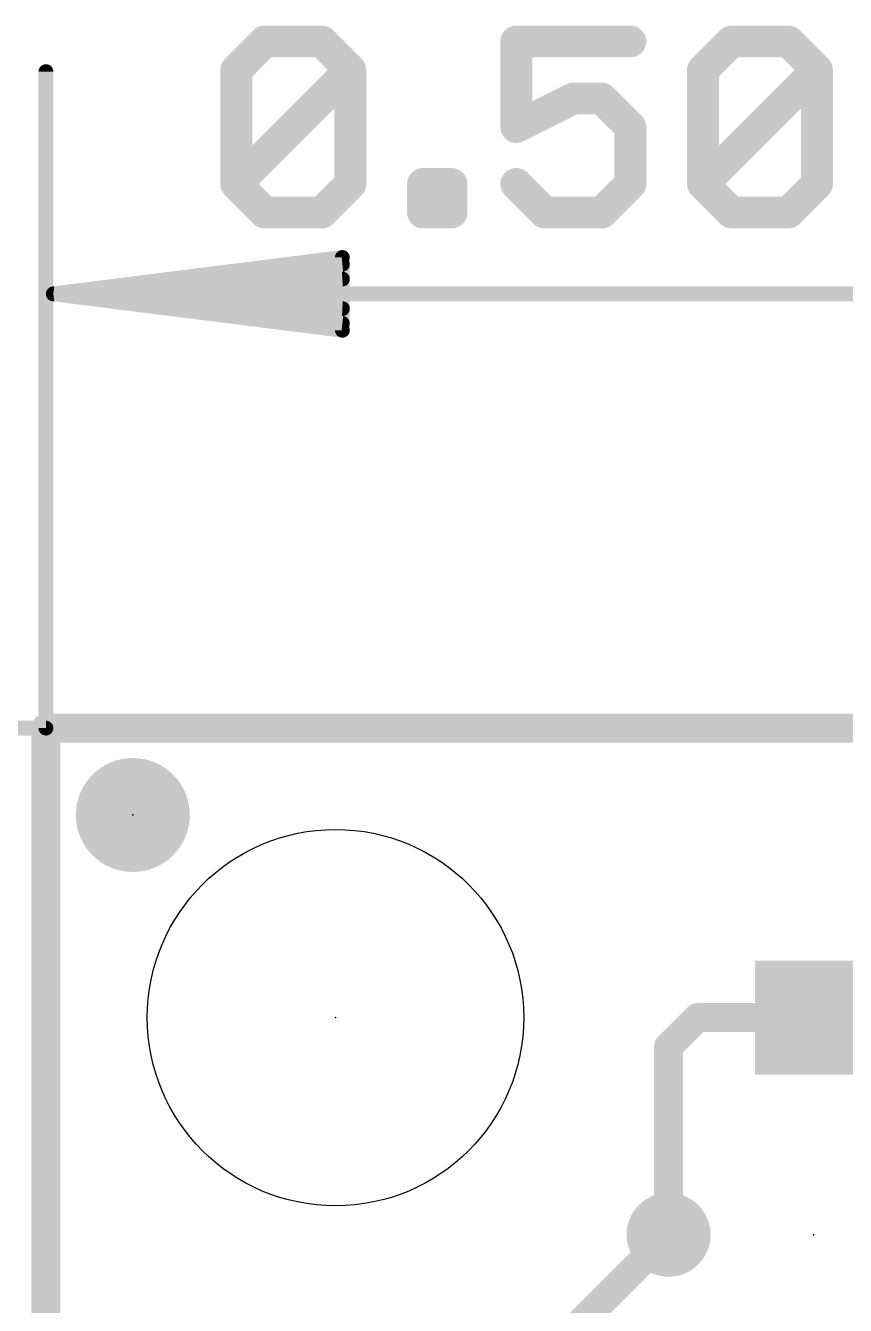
# Model space of a CAD drawing. Extents: x -29 to 78, y -18 to 28.
# Drawn here: x -0.18 to 7.01, y 16.53 to 27.75 of the extents above; entities that cross this region are included whole.
import ezdxf

# ---------------------------------------------------------------- set-up
doc = ezdxf.new("R2010")
doc.units = 0
for name, color, linetype in [('1', 12, 'CONTINUOUS'), ('16', 53, 'CONTINUOUS'), ('18', 110, 'CONTINUOUS'), ('20', 53, 'CONTINUOUS'), ('23', 53, 'CONTINUOUS'), ('24', 53, 'CONTINUOUS'), ('47', 253, 'CONTINUOUS'), ('51', 53, 'CONTINUOUS')]:
    doc.layers.add(name, color=color, linetype=linetype)

# ---------------------------------------------------------------- blocks, each defined once
blk = doc.blocks.new('PIE')
at = {"const_width": 0.5}
blk.add_lwpolyline([(0, -0.25, 1), (0, 0.25, 1), (0, -0.25)], format="xyb", dxfattribs=at)
blk = doc.blocks.new('RECT')
blk.add_solid([(-0.5, -0.5), (0.5, -0.5), (-0.5, 0.5), (0.5, 0.5)])
blk = doc.blocks.new('ROUNDV')
at = {"const_width": 0.5}
blk.add_lwpolyline([(0, -0.25, 1), (0, 0.25, 1), (0, -0.25)], format="xyb", dxfattribs=at)

msp = doc.modelspace()

# ---------------------------------------------------------------- linework, layer by layer
at = {"layer": '1', "const_width": 0.254}
for points in [[(0, 21.59), (12.7, 21.59)], [(0, 0), (0, 21.59)], [(5.715, 19.05), (5.461, 18.796)], [(6.77, 19.05), (5.715, 19.05)], [(5.461, 17.145), (5.461, 18.796)]]:
    msp.add_lwpolyline(points, dxfattribs=at)
at = {"layer": '1', "const_width": 0.127}
for points in [[(0, 21.6535, 1), (0, 21.5265)], [(0.0635, 21.59, 1), (-0.0635, 21.59)], [(5.715, 19.1135, 1), (5.715, 18.9865)], [(5.7599, 19.0051, 1), (5.6701, 19.0949)], [(6.77, 18.9865, 1), (6.77, 19.1135)], [(5.5245, 18.796, 1), (5.3975, 18.796)], [(5.4161, 18.8409, 1), (5.5059, 18.7511)], [(5.3975, 17.145, 1), (5.5245, 17.145)]]:
    msp.add_lwpolyline(points, format="xyb", dxfattribs=at)
at = {"layer": '16', "const_width": 0.254}
for points in [[(0, 21.59), (12.7, 21.59)], [(0, 0), (0, 21.59)], [(3.81, 15.494), (5.461, 17.145)]]:
    msp.add_lwpolyline(points, dxfattribs=at)
at = {"layer": '16', "const_width": 0.127}
for points in [[(0, 21.6535, 1), (0, 21.5265)], [(0.0635, 21.59, 1), (-0.0635, 21.59)], [(5.5059, 17.1001, 1), (5.4161, 17.1899)]]:
    msp.add_lwpolyline(points, format="xyb", dxfattribs=at)
at = {"layer": '20', "const_width": 0.2032}
for points in [[(0, 0), (0, 21.59)], [(0, 21.59), (12.7, 21.59)]]:
    msp.add_lwpolyline(points, dxfattribs=at)
at = {"layer": '20', "const_width": 0.1016}
for points in [[(0.0508, 21.59, 1), (-0.0508, 21.59)], [(0, 21.6408, 1), (0, 21.5392)]]:
    msp.add_lwpolyline(points, format="xyb", dxfattribs=at)
at = {"layer": '20'}
msp.add_circle((2.54, 19.05), 1.651, dxfattribs=at)
at = {"layer": '23'}
for p in [(0.762, 20.828), (2.54, 19.05), (6.731, 17.145)]:
    msp.add_point(p, dxfattribs=at)
at = {"layer": '24'}
msp.add_point((0.762, 20.828), dxfattribs=at)
at = {"layer": '47'}
for points, const_width in [([(1.6697, 27.3641), (1.9197, 27.6141)], 0.2794), ([(1.9197, 27.6141), (2.4197, 27.6141)], 0.2794), ([(2.4197, 27.6141), (2.6696, 27.3641)], 0.2794), ([(5.1254, 27.6141), (4.1255, 27.6141)], 0.2794), ([(4.1255, 27.6141), (4.1255, 26.8641)], 0.2794), ([(5.7626, 27.3641), (6.0126, 27.6141)], 0.2794), ([(6.0126, 27.6141), (6.5126, 27.6141)], 0.2794), ([(6.5126, 27.6141), (6.7625, 27.3641)], 0.2794), ([(0, 21.59), (0, 27.35)], 0.13), ([(1.6697, 26.3642), (1.6697, 27.3641)], 0.2794), ([(1.6697, 26.3642), (2.6696, 27.3641)], 0.2794), ([(2.6696, 27.3641), (2.6696, 26.3642)], 0.2794), ([(5.7626, 26.3642), (5.7626, 27.3641)], 0.2794), ([(5.7626, 26.3642), (6.7625, 27.3641)], 0.2794), ([(6.7625, 27.3641), (6.7625, 26.3642)], 0.2794), ([(4.1255, 26.8641), (4.6254, 27.1141)], 0.2794), ([(4.6254, 27.1141), (4.8754, 27.1141)], 0.2794), ([(4.8754, 27.1141), (5.1254, 26.8641)], 0.2794), ([(5.1254, 26.8641), (5.1254, 26.3642)], 0.2794), ([(1.9197, 26.1142), (1.6697, 26.3642)], 0.2794), ([(2.6696, 26.3642), (2.4197, 26.1142)], 0.2794), ([(3.3069, 26.1142), (3.3069, 26.3642)], 0.2794), ([(3.3069, 26.3642), (3.5569, 26.3642)], 0.2794), ([(3.5569, 26.3642), (3.5569, 26.1142)], 0.2794), ([(4.3754, 26.1142), (4.1255, 26.3642)], 0.2794), ([(5.1254, 26.3642), (4.8754, 26.1142)], 0.2794), ([(6.0126, 26.1142), (5.7626, 26.3642)], 0.2794), ([(6.7625, 26.3642), (6.5126, 26.1142)], 0.2794), ([(2.4197, 26.1142), (1.9197, 26.1142)], 0.2794), ([(3.5569, 26.1142), (3.3069, 26.1142)], 0.2794), ([(4.8754, 26.1142), (4.3754, 26.1142)], 0.2794), ([(6.5126, 26.1142), (6.0126, 26.1142)], 0.2794), ([(0.065, 25.4), (2.6, 25.7192)], 0.13), ([(0.065, 25.4), (2.6, 25.66)], 0.13), ([(2.6, 25.7192), (2.6, 25.0808)], 0.13), ([(0.065, 25.4), (2.6, 25.53)], 0.13), ([(0.065, 25.4), (12.635, 25.4)], 0.13), ([(2.6, 25.0808), (0.065, 25.4)], 0.13), ([(2.6, 25.27), (0.065, 25.4)], 0.13), ([(2.6, 25.14), (0.065, 25.4)], 0.13), ([(0, 21.59), (-10.84, 21.59)], 0.13)]:
    msp.add_lwpolyline(points, dxfattribs=dict(at, const_width=const_width))
for points, const_width in [([(1.9197, 27.6839, 1), (1.9197, 27.5442)], 0.1397), ([(1.9691, 27.5647, 1), (1.8703, 27.6635)], 0.1397), ([(2.4691, 27.6635, 1), (2.3703, 27.5647)], 0.1397), ([(2.4197, 27.5442, 1), (2.4197, 27.6839)], 0.1397), ([(4.1953, 27.6141, 1), (4.0556, 27.6141)], 0.1397), ([(4.1255, 27.6839, 1), (4.1255, 27.5442)], 0.1397), ([(5.1254, 27.5442, 1), (5.1254, 27.6839)], 0.1397), ([(6.0126, 27.6839, 1), (6.0126, 27.5442)], 0.1397), ([(6.062, 27.5647, 1), (5.9632, 27.6635)], 0.1397), ([(6.562, 27.6635, 1), (6.4632, 27.5647)], 0.1397), ([(6.5126, 27.5442, 1), (6.5126, 27.6839)], 0.1397), ([(0.0325, 27.35, 1), (-0.0325, 27.35)], 0.065), ([(1.6203, 27.4135, 1), (1.7191, 27.3147)], 0.1397), ([(1.7396, 27.3641, 1), (1.5999, 27.3641)], 0.1397), ([(2.7395, 27.3641, 1), (2.5998, 27.3641)], 0.1397), ([(2.719, 27.3147, 1), (2.6203, 27.4135)], 0.1397), ([(2.6203, 27.3147, 1), (2.719, 27.4135)], 0.1397), ([(5.7132, 27.4135, 1), (5.812, 27.3147)], 0.1397), ([(5.8325, 27.3641, 1), (5.6928, 27.3641)], 0.1397), ([(6.8324, 27.3641, 1), (6.6927, 27.3641)], 0.1397), ([(6.8119, 27.3147, 1), (6.7131, 27.4135)], 0.1397), ([(6.7131, 27.3147, 1), (6.8119, 27.4135)], 0.1397), ([(4.6254, 27.184, 1), (4.6254, 27.0443)], 0.1397), ([(4.6567, 27.0516, 1), (4.5942, 27.1766)], 0.1397), ([(4.9248, 27.1635, 1), (4.826, 27.0647)], 0.1397), ([(4.8754, 27.0443, 1), (4.8754, 27.184)], 0.1397), ([(4.0942, 26.9266, 1), (4.1567, 26.8017)], 0.1397), ([(5.1952, 26.8641, 1), (5.0555, 26.8641)], 0.1397), ([(5.076, 26.8147, 1), (5.1748, 26.9135)], 0.1397), ([(4.0556, 26.8641, 1), (4.1953, 26.8641)], 0.1397), ([(1.7191, 26.4136, 1), (1.6203, 26.3148)], 0.1397), ([(2.719, 26.3148, 1), (2.6203, 26.4136)], 0.1397), ([(3.3767, 26.3642, 1), (3.237, 26.3642)], 0.1397), ([(3.3069, 26.434, 1), (3.3069, 26.2943)], 0.1397), ([(3.6267, 26.3642, 1), (3.487, 26.3642)], 0.1397), ([(3.5569, 26.2943, 1), (3.5569, 26.434)], 0.1397), ([(4.1749, 26.4136, 1), (4.0761, 26.3148)], 0.1397), ([(5.1748, 26.3148, 1), (5.076, 26.4136)], 0.1397), ([(5.812, 26.4136, 1), (5.7132, 26.3148)], 0.1397), ([(6.8119, 26.3148, 1), (6.7131, 26.4136)], 0.1397), ([(1.6203, 26.4136, 1), (1.7191, 26.3148)], 0.1397), ([(1.5999, 26.3642, 1), (1.7396, 26.3642)], 0.1397), ([(2.5998, 26.3642, 1), (2.7395, 26.3642)], 0.1397), ([(5.0555, 26.3642, 1), (5.1952, 26.3642)], 0.1397), ([(5.7132, 26.4136, 1), (5.812, 26.3148)], 0.1397), ([(5.6928, 26.3642, 1), (5.8325, 26.3642)], 0.1397), ([(6.6927, 26.3642, 1), (6.8324, 26.3642)], 0.1397), ([(1.9197, 26.184, 1), (1.9197, 26.0444)], 0.1397), ([(1.8703, 26.0648, 1), (1.9691, 26.1636)], 0.1397), ([(2.3703, 26.1636, 1), (2.4691, 26.0648)], 0.1397), ([(2.4197, 26.0444, 1), (2.4197, 26.184)], 0.1397), ([(3.237, 26.1142, 1), (3.3767, 26.1142)], 0.1397), ([(3.3069, 26.184, 1), (3.3069, 26.0444)], 0.1397), ([(3.487, 26.1142, 1), (3.6267, 26.1142)], 0.1397), ([(3.5569, 26.0444, 1), (3.5569, 26.184)], 0.1397), ([(4.3754, 26.184, 1), (4.3754, 26.0444)], 0.1397), ([(4.326, 26.0648, 1), (4.4248, 26.1636)], 0.1397), ([(4.826, 26.1636, 1), (4.9248, 26.0648)], 0.1397), ([(4.8754, 26.0444, 1), (4.8754, 26.184)], 0.1397), ([(6.0126, 26.184, 1), (6.0126, 26.0444)], 0.1397), ([(5.9632, 26.0648, 1), (6.062, 26.1636)], 0.1397), ([(6.4632, 26.1636, 1), (6.562, 26.0648)], 0.1397), ([(6.5126, 26.0444, 1), (6.5126, 26.184)], 0.1397), ([(2.6325, 25.7192, 1), (2.5675, 25.7192)], 0.065), ([(2.6041, 25.687, 1), (2.5959, 25.7515)], 0.065), ([(2.6033, 25.6277, 1), (2.5967, 25.6923)], 0.065), ([(2.6017, 25.4975, 1), (2.5983, 25.5625)], 0.065), ([(0.065, 25.4325, 1), (0.065, 25.3675)], 0.065), ([(0.0691, 25.4322, 1), (0.0609, 25.3678)], 0.065), ([(0.0633, 25.4325, 1), (0.0667, 25.3675)], 0.065), ([(0.0667, 25.4325, 1), (0.0633, 25.3675)], 0.065), ([(0.0683, 25.4323, 1), (0.0617, 25.3677)], 0.065), ([(0.0617, 25.4323, 1), (0.0683, 25.3677)], 0.065), ([(0.0609, 25.4322, 1), (0.0691, 25.3678)], 0.065), ([(2.5983, 25.2375, 1), (2.6017, 25.3025)], 0.065), ([(2.5967, 25.1077, 1), (2.6033, 25.1723)], 0.065), ([(2.5675, 25.0808, 1), (2.6325, 25.0808)], 0.065), ([(2.5959, 25.0485, 1), (2.6041, 25.113)], 0.065), ([(-0.0325, 21.59, 1), (0.0325, 21.59)], 0.065), ([(0, 21.5575, 1), (0, 21.6225)], 0.065)]:
    msp.add_lwpolyline(points, format="xyb", dxfattribs=dict(at, const_width=const_width))

# ---------------------------------------------------------------- block references
at = {"layer": '1'}
msp.add_blockref('PIE', (0.762, 20.828), dxfattribs=at)
at = {"layer": '1', "xscale": 1.1, "rotation": 180}
msp.add_blockref('RECT', (6.77, 19.05), dxfattribs=at)
at = {"layer": '16'}
msp.add_blockref('PIE', (0.762, 20.828), dxfattribs=at)
at = {"layer": '18', "xscale": 0.7366, "yscale": 0.7366}
msp.add_blockref('ROUNDV', (5.461, 17.145), dxfattribs=at)
msp.add_blockref('ROUNDV', (5.461, 17.145), dxfattribs=at)
at = {"layer": '51', "xscale": 0.5001, "yscale": 0.95, "rotation": 180}
msp.add_blockref('RECT', (7.0398, 19.0449), dxfattribs=at)

doc.saveas('drawing.dxf')
